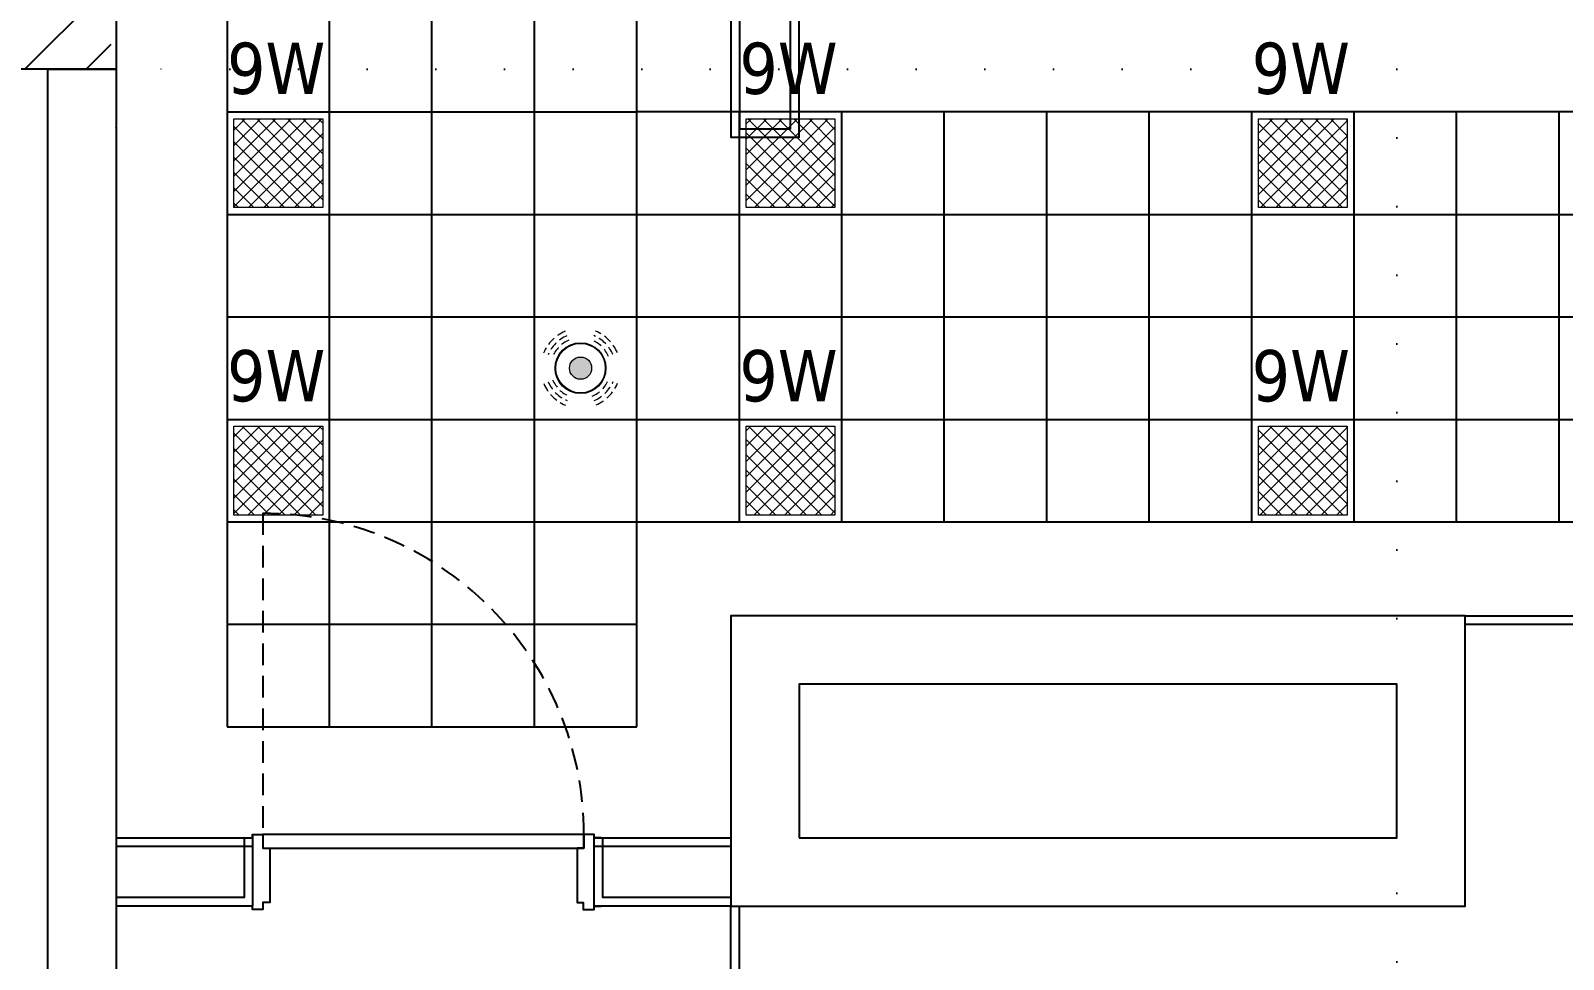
# Model space of a CAD drawing. Header units: centimetres. Extents: x 405564 to 502064, y 46284 to 60634.
# Drawn here: x 461224.7 to 461673.5, y 56472 to 56743.9 of the extents above; entities that cross this region are included whole.
import ezdxf
from ezdxf.enums import TextEntityAlignment as Align

# ---------------------------------------------------------------- set-up
doc = ezdxf.new("R2010")
doc.units = ezdxf.units.CM
for name, pattern in [('( Hidden )', [0.375, 0.25, -0.125]), ('ACAD_ISO07W100', [3, 0, -3]), ('DASHED2', [9.524999999999999, 6.35, -3.175]), ('DOT', [0.25, 0, -0.25]), ('HIDDEN', [9.524999999999999, 6.35, -3.175])]:
    doc.linetypes.add(name, pattern=pattern)
doc.layers.get('0').update_dxf_attribs({"color": 8, "lineweight": 9})
for name, color, linetype in [('0-KRCN-ASMATAVAN-130426', 8, 'Continuous'), ('AS_DOS_SAFT', 8, 'Continuous'), ('AS_DOS_TERAS_UST', 8, 'ACAD_ISO07W100'), ('AS_DUV_ALCIPAN_YANGINA-SUYA DAYANIMLI', 8, 'Continuous'), ('AS_DUV_GAZBETON', 8, 'Continuous'), ('AS_KAPI', 8, 'Continuous'), ('AS_KAPI_POZ', 8, 'Continuous'), ('AS_TA_BETONARME', 5, 'Continuous'), ('AS_TA_TARAMA', 8, 'Continuous')]:
    doc.layers.add(name, color=color, linetype=linetype)
doc.layers.add('0-KRCN-AYDINLATMA-130426', color=8, linetype='Continuous', lineweight=9)
doc.layers.add('0-KRCN-MİMARİ-220526', color=8, linetype='Continuous', lineweight=9)
doc.styles.add('OLCU', font='romanstw.shx', dxfattribs={"width": 0.6})
doc.styles.add('TAHOMA', font='tahoma.ttf')

# ---------------------------------------------------------------- blocks, each defined once
blk = doc.blocks.new('360-DERECE VARLIK SENSOR')
at = {"layer": '0-KRCN-AYDINLATMA-130426'}
h = blk.add_hatch(color=256, dxfattribs=at)
h.dxf.hatch_style = 1
h.paths.add_polyline_path([(3.250000000000122, 0, 1), (-3.249999999999894, 3.980102097228908e-16, 1)])
for radius in [7.448709088190173, 7.346961103629683, 7.245213119069192, 3.250000000000008]:
    blk.add_circle((1.13686837721616e-13, 0), radius, dxfattribs=at)
at = {"layer": '0-KRCN-AYDINLATMA-130426', "linetype": '( Hidden )', "ltscale": 10}
for radius, start, end in [(11.6949804758988, 112.8095476052843, 157.8095476052829), (10.27955667999592, 112.8095476052844, 157.809547605281), (10.27955667999592, 22.80954760528235, 67.80954760528374), (11.6949804758988, 22.80954760528196, 67.80954760528334), (8.864132884093047, 112.8095476052838, 157.8095476052816), (8.864132884093047, 22.80954760528272, 67.80954760528459), (10.27955667999592, 202.8095476052822, 247.8095476052797), (8.864132884093047, 202.8095476052826, 247.80954760528), (8.864132884093047, 292.8095476052787, 337.8095476052831), (10.27955667999592, 292.8095476052803, 337.8095476052824), (11.6949804758988, 292.8095476052803, 337.8095476052818), (11.6949804758988, 202.8095476052831, 247.8095476052804)]:
    blk.add_arc((1.13686837721616e-13, 0), radius, start, end, dxfattribs=at)
blk = doc.blocks.new('9W 30x30 cm  SIVA ALTI LED ARMATÜR')
at = {"layer": '0-KRCN-AYDINLATMA-130426'}
h = blk.add_hatch(dxfattribs=at)
h.set_pattern_fill('ANSI37', color=256)
h.set_pattern_definition([(45, (-13.00000000005821, -13.00000000005821), (-2.245064030267288, 2.245064030267288), []), (135, (-13.00000000005821, -13.00000000005821), (-2.245064030267288, -2.245064030267288), [])])
h.paths.add_polyline_path([(-13.00000000005821, -13.00000000005821), (13.00000000005821, -13.00000000005821), (13.00000000005821, 13.00000000005821), (-13.00000000005821, 13.00000000005821)])
for points in [[(-15, 15), (15, 15), (15, -15), (-15, -15)], [(-13.00000000005821, 13.00000000005821), (13.00000000005821, 13.00000000005821), (13.00000000005821, -13.00000000005821), (-13.00000000005821, -13.00000000005821)]]:
    blk.add_lwpolyline(points, close=True, dxfattribs=at)
at = {"layer": '0-KRCN-AYDINLATMA-130426', "insert": (-15, 20), "char_height": 15, "attachment_point": 7, "style": 'TAHOMA'}
blk.add_mtext_dynamic_manual_height_columns('{\\fTahoma|b0|i0|c162|p34;9W}', width=15, gutter_width=12.5, heights=[0], dxfattribs=at)
blk = doc.blocks.new('G$C27E741DA')
at = {"layer": '0-KRCN-AYDINLATMA-130426'}
for p in [(23233.17968435283, 9571.046353231417), (23383.17968435283, 9571.046353232494), (23533.17968435283, 9571.04635323194), (23233.17968435353, 9481.046353231432), (23383.17968435283, 9481.046353232494), (23533.17968435283, 9481.04635323194)]:
    blk.add_blockref('9W 30x30 cm  SIVA ALTI LED ARMATÜR', p, dxfattribs=at)
at = {"layer": '0-KRCN-AYDINLATMA-130426', "rotation": 180}
blk.add_blockref('360-DERECE VARLIK SENSOR', (23321.67968431907, 9511.046353207115), dxfattribs=at)
blk = doc.blocks.new('*U397')
at = {"color": 0, "linetype": 'HIDDEN', "lineweight": -2}
blk.add_line((3.000000000661209, 94.99999999901048), (3.000000000640284, 0.9999999998835847), dxfattribs=at)
at = {"color": 0, "lineweight": -2}
for points in [[(-2, 0), (0, 0), (0, 0.9999999998835847), (3.000000000640284, 0.9999999998835847), (3.000000000640284, -3.000000000203727), (5.000000000349246, -3.000000000203727), (5.000000000349246, -19.00000000016735), (3.000000000640284, -19.00000000016735), (3.000000000640284, -20.99999999952706), (0, -20.99999999952706), (0, -19.99999999964348), (-2, -19.99999999964348)], [(102.0000000003492, 0), (100.0000000003492, 0), (100.0000000003492, 0.9999999998835847), (96.99999999976717, 0.9999999998835847), (96.99999999976717, -3.000000000203727), (95.00000000005821, -3.000000000203727), (95.00000000005821, -19.00000000016735), (96.75964992596619, -19.00000000016735), (96.75964992596619, -20.99999999952706), (100.0000000003492, -20.99999999952706), (100.0000000003492, -19.99999999964348), (102.0000000003492, -19.99999999964348)]]:
    blk.add_lwpolyline(points, dxfattribs=at)
blk.add_lwpolyline([(0, 0.9999999998835847), (0, 0)])
blk.add_lwpolyline([(3.000000000640284, 0.9999999998835847), (3.000000000640284, -3.000000000203727), (96.99999999976717, -3.000000000203727), (96.99999999976717, 0.9999999998835847)], close=True, dxfattribs=at)
at = {"color": 0, "linetype": 'HIDDEN', "lineweight": -2}
blk.add_arc((3.000000000661181, 0.9999999999334721), 93.99999999907703, 359.9999999999674, 89.99999999999999, dxfattribs=at)
at = {"color": 3, "style": 'OLCU', "width": 0.5, "flags": 1}
for tag, p in [('K-DIVISYON', (-80, -84.9999999990905)), ('K-PBAR', (105, -84.9999999990905)), ('K-KAPITIP', (-80, -334.9999999990905))]:
    blk.add_attdef(tag, p, '', height=17.5, dxfattribs=at)
at = {"color": 5, "true_color": 0x0505ff, "style": 'OLCU', "width": 0.5, "flags": 1}
for tag, p in [('K-NEREDEN-NO', (-80, -109.9999999990905)), ('K-NEREYE-NO', (-80, -184.9999999990905)), ('K-DUVARTIP', (-80, -284.9999999990905)), ('K-ACILISYON', (-80, -309.9999999990905))]:
    blk.add_attdef(tag, p, '', height=17.5, dxfattribs=at)
at = {"color": 1, "true_color": 0xfa0000, "style": 'OLCU', "width": 0.5, "flags": 1}
for tag, p in [('K-IZLENEBILIRLIK', (105, -109.9999999990905)), ('K-TEKMELIK', (105, -134.9999999990905)), ('K-KONTROLTIPNEREDEN', (-80, -159.9999999990905)), ('K-BAND', (105, -159.9999999990905)), ('K-MENFEZ', (105, -209.9999999990905)), ('K-KONTROLTIPNEREYE', (-80, -234.9999999990905)), ('K-PENCERE', (105, -234.9999999990905)), ('K-KILITTIP', (-80, -259.9999999990905)), ('K-NOT-AS-MIMARI1', (105, -284.9999999990905)), ('K-NOT-ELEKTRIK', (105, -334.9999999990905)), ('K-NOT-YANGIN', (105, -359.9999999990905)), ('K-ACMAKAPAMASISTEMI', (-80, -384.9999999990905)), ('K-NOT-ISLETME', (105, -384.9999999990905)), ('K-YANGIN', (-80, -434.9999999990905))]:
    blk.add_attdef(tag, p, '', height=17.5, dxfattribs=at)
at = {"color": 220, "true_color": 0xf113d4, "style": 'OLCU', "width": 0.5, "flags": 1}
for tag, p in [('K-NEREDEN-AD', (-80, -134.9999999990905)), ('K-NEREYE-AD', (-80, -209.9999999990905))]:
    blk.add_attdef(tag, p, '', height=17.5, dxfattribs=at)
at = {"color": 0, "style": 'OLCU', "width": 0.5, "flags": 1}
for tag, p in [('K-TAMACILIRLIK', (105, -184.9999999990905)), ('K-NOT-AS-MIMARI2', (105, -309.9999999990905)), ('K-KASATIP', (-80, -359.9999999990905)), ('K-KURSUN', (-80, -409.9999999990905))]:
    blk.add_attdef(tag, p, '', height=17.5, dxfattribs=at)
at = {"color": 252, "style": 'OLCU', "width": 0.5, "flags": 1}
for tag, p in [('K-REZ1', (105, -434.9999999990905)), ('K-REZ2', (105, -459.9999999990905)), ('K-REZ3', (105, -484.9999999990905)), ('K-REZ4', (105, -509.9999999990905)), ('K-REZ5', (105, -534.9999999990905))]:
    blk.add_attdef(tag, p, '', height=17.5, dxfattribs=at)
at = {"layer": 'AS_KAPI_POZ', "style": 'OLCU', "width": 0.45}
for tag, p in [('POZ+GEN', (50.00000000020373, 16.50000000009095)), ('YUK', (50.00000000020373, -21.49999999990905))]:
    blk.add_attdef(tag, text='', height=20, dxfattribs=at).set_placement(p, align=Align.MIDDLE_CENTER)
at = {"layer": 'AS_KAPI_POZ', "style": 'OLCU', "width": 0.5}
blk.add_attdef('K-NO', text='', height=8, rotation=90, dxfattribs=at).set_placement((6.000000000640284, 2.999999999883585), align=Align.TOP_LEFT)
at = {"layer": 'AS_KAPI_POZ', "color": 251, "style": 'OLCU', "width": 0.45}
blk.add_attdef('K-DUVAR(CM)', text='', height=6, dxfattribs=at).set_placement((-5, -4.999999999545253), align=Align.MIDDLE_RIGHT)
blk = doc.blocks.new('A$C6A10300A')
at = {"layer": 'AS_TA_TARAMA'}
h = blk.add_hatch(dxfattribs=at)
h.set_pattern_fill('ANSI33', color=256, scale=4, angle=180)
h.set_pattern_definition([(225, (17560.67968431883, -7819.298704102708), (17.9605122421383, -17.96051224213831), []), (225, (17542.71916431881, -7819.298704102708), (17.9605122421383, -17.96051224213831), [12.7, -6.35])])
h.paths.add_polyline_path([(23085.67968431918, -3801.453646794107), (23185.67968431918, -3801.453646794107), (23185.67968431918, -3901.453646794107), (23085.67968431918, -3901.453646794107)])
blk.add_lwpolyline([(23385.67968433473, -4081.453646795184), (23560.67968430364, -4081.453646795184), (23560.67968430364, -4126.453646794806), (23385.67968433473, -4126.453646794806)], close=True)
at = {"layer": 'AS_DOS_SAFT', "linetype": 'DASHED2'}
blk.add_lwpolyline([(23385.67968433467, -4126.453646795198), (23560.67968431918, -4126.45364679514), (23560.67968431924, -4081.453646795133), (23385.67968433473, -4081.453646795191)], close=True, dxfattribs=at)
at = {"layer": 'AS_DOS_TERAS_UST', "linetype": 'DOT', "ltscale": 80}
for p, q in [((23560.67968431918, -3901.453646793059), (23185.67968431918, -3901.453646793059)), ((23185.67968431936, -4501.453646793758), (23185.67968431942, -3901.453646794049)), ((23560.67968431918, -3901.453646793045), (23560.67968431918, -4501.453646794776))]:
    blk.add_line(p, q, dxfattribs=at)
at = {"layer": 'AS_DUV_ALCIPAN_YANGINA-SUYA DAYANIMLI'}
for points in [[(23365.67968432017, -3821.338168927454), (23365.67968432017, -3921.338168927454), (23385.67968432017, -3921.338168927454), (23385.69458399562, -3821.341896795027)], [(23368.17968432017, -3821.338168927454), (23368.17968432017, -3918.838168927454), (23383.18014991336, -3918.838168927454), (23383.19458403898, -3821.341431158478)], [(23580.6796843037, -4063.953646794485), (23623.17968430504, -4063.953646794485), (23623.17968430504, -4223.953646793161), (23728.17968430405, -4223.953646794034), (23728.17968430405, -4063.953646795067), (23743.17968431883, -4063.953646794529), (23743.17968430382, -4223.95364679402), (24030.67968430498, -4223.95364679319), (24030.67968430498, -4258.953646794806), (23743.17968430382, -4258.953646794267), (23743.17968431883, -4418.953646795009), (23728.17968430405, -4418.953646795009), (23728.17968430405, -4258.953646794296), (23623.17968430498, -4258.953646794776), (23623.17968430516, -4418.953646795009), (23383.17968431907, -4418.953646795038), (23383.17968431907, -4431.453646793452)], [(23580.6796843037, -4061.453646794485), (23625.67968430504, -4061.453646794485), (23625.67968430504, -4221.453646793176), (23725.67968430405, -4221.45364679402), (23725.67968430405, -4061.453646795155), (23745.67968431907, -4061.453646794442), (23745.67968430405, -4221.45364679402), (24030.67968430498, -4221.453646793176), (24030.67968430498, -4261.453646794806), (23745.67968430405, -4261.453646794282), (23745.67968431907, -4421.453646795009), (23725.67968430405, -4421.453646795009), (23725.67968430405, -4261.453646794311), (23625.67968430498, -4261.453646794747), (23625.67968430516, -4421.453646795009), (23385.67968431907, -4421.453646795038), (23385.67968431907, -4431.453646793452)], [(23225.67968431767, -4126.453646795228), (23225.67968431767, -4146.453646794864), (23185.67968431831, -4146.453646794849)], [(23223.17968431767, -4126.453646795228), (23223.17968431767, -4143.953646794864), (23185.67968431831, -4143.953646794849)], [(23185.67968431831, -4126.453646795213), (23225.67968431767, -4126.453646795228)], [(23325.67968431802, -4126.453646795228), (23365.67968431913, -4126.453646795228)], [(23365.67968432017, -4241.453646793452), (23365.67968431907, -4146.453646794864), (23325.67968431802, -4146.453646794864), (23325.67968431802, -4126.453646795228)], [(23365.67968431907, -4143.953646794864), (23328.17968431802, -4143.953646794864), (23328.17968431802, -4126.453646795228)], [(23185.67968431831, -4128.953646795213), (23225.67968431767, -4128.953646795228)], [(23325.67968431802, -4128.953646795228), (23365.67968431913, -4128.953646795228)], [(23368.17968432017, -4241.453646793423), (23368.17968431907, -4146.453646794864)]]:
    blk.add_lwpolyline(points, dxfattribs=at)
at = {"layer": 'AS_DUV_GAZBETON'}
for points in [[(23135.67968431918, -4501.453646794049), (23135.67968431918, -4406.453646794056), (23165.67968431913, -4406.453646794049), (23165.67968431918, -3901.453646793758), (23185.67968431918, -3901.453646793758), (23185.67968431918, -4426.453646794056), (23155.67968431913, -4426.453646794049), (23155.67968431907, -4501.453646794049)], [(23365.67968431907, -4146.453646794864), (23580.67968430358, -4146.453646795126), (23580.6796843037, -4061.453646794806), (23365.67968431924, -4061.453646794864)], [(23385.67968431913, -4126.453646794849), (23560.67968430364, -4126.453646794806), (23560.6796843037, -4081.453646794806), (23385.67968431918, -4081.453646794849)]]:
    blk.add_lwpolyline(points, close=True, dxfattribs=at)
at = {"layer": 'AS_TA_BETONARME'}
blk.add_lwpolyline([(23085.67968431918, -3801.453646794107), (23185.67968431918, -3801.453646794107), (23185.67968431918, -3901.453646794107), (23085.67968431918, -3901.453646794107)], close=True, dxfattribs=at)
at = {"layer": 'AS_KAPI'}
blk.add_blockref('*U397', (23225.67968433473, -4126.453646794573), dxfattribs=at)

msp = doc.modelspace()

# ---------------------------------------------------------------- linework, layer by layer
at = {"layer": '0-KRCN-ASMATAVAN-130426'}
for p, q in [((461282.2456947887, 56780.06257809685), (461282.2456947887, 56540.06257809498)), ((461312.2456947887, 56540.062578095), (461312.2456947887, 56780.06257809685)), ((461342.2456947887, 56540.06257809499), (461342.2456947887, 56780.06257809685)), ((461372.2456947887, 56540.06257809498), (461372.2456947887, 56780.06257809685)), ((461402.2456947887, 56720.0625780962), (461402.2456947887, 56780.06257809685)), ((461402.2456947887, 56540.06257809498), (461402.2456947887, 56780.06257809685)), ((461282.2456947887, 56720.06257809685), (461402.2456947887, 56720.06257809685)), ((461462.2456947887, 56720.06257809617), (461402.2456947887, 56720.0625780962)), ((461432.2456947887, 56600.06257809575), (461432.2456947887, 56720.06257809623)), ((462062.2456947887, 56720.06257809686), (461462.2456947887, 56720.06257809617)), ((461462.2456947887, 56600.0625780958), (461462.2456947887, 56720.06257809626)), ((461492.2456947887, 56600.06257809585), (461492.2456947887, 56720.06257809629)), ((461522.2456947887, 56600.06257809591), (461522.2456947887, 56720.06257809632)), ((461552.2456947887, 56600.06257809596), (461552.2456947887, 56720.06257809635)), ((461582.2456947887, 56600.06257809601), (461582.2456947887, 56720.06257809638)), ((461612.2456947887, 56600.06257809606), (461612.2456947887, 56720.06257809641)), ((461642.2456947887, 56600.06257809611), (461642.2456947887, 56720.06257809644)), ((461672.2456947887, 56600.06257809616), (461672.2456947887, 56720.06257809648)), ((461282.2456947887, 56690.06257809685), (462062.2456947887, 56690.06257809685)), ((461282.2456947887, 56660.06257809685), (462062.2456947888, 56660.06257809685)), ((461282.2456947887, 56630.06257809685), (462062.2456947888, 56630.06257809685)), ((461282.2456947887, 56600.06257809685), (462062.2456947888, 56600.06257809685)), ((461402.2456947887, 56540.06257809502), (461402.245694789, 56600.06257809581)), ((461402.245694789, 56600.06257809581), (462062.2456947887, 56600.06257809685)), ((461282.2456947887, 56570.06257809685), (461402.2456947886, 56570.06257809685)), ((461282.2456947887, 56540.06257809498), (461402.2456947887, 56540.06257809502)), ((461282.2456947887, 56540.06257809685), (461402.2456947885, 56540.06257809685))]:
    msp.add_line(p, q, dxfattribs=at)

# ---------------------------------------------------------------- block references
at = {"layer": '0-KRCN-AYDINLATMA-130426'}
msp.add_blockref('G$C27E741DA', (438064.0660104522, 47134.01622488972), dxfattribs=at)

# ---------------------------------------------------------------- next in the draw order: block references
at = {"layer": '0-KRCN-MİMARİ-220526'}
msp.add_blockref('A$C6A10300A', (438064.0660104522, 60634.01622488972), dxfattribs=at)

doc.saveas('drawing.dxf')
